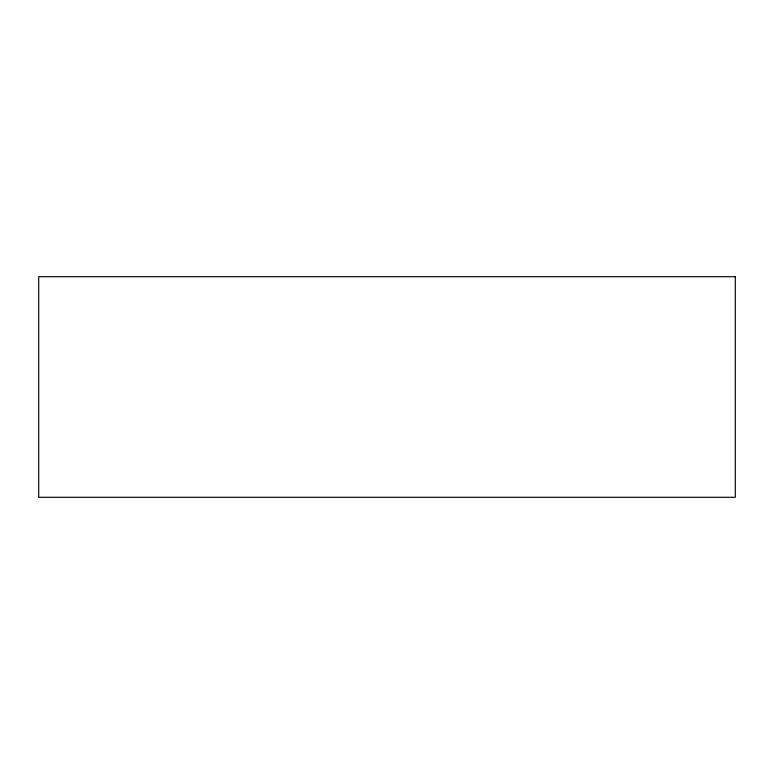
<?xml version="1.0" encoding="UTF-8"?>
<svg xmlns="http://www.w3.org/2000/svg" width="774" height="774" viewBox="0 0 774 774"><rect width="100%" height="100%" fill="white"/><g stroke="black" fill="none" stroke-linecap="round" stroke-linejoin="round"><path stroke-width="1.16" d="M735.3 276.705L38.7 276.705L38.7 497.295L735.3 497.295L735.3 276.705"/></g></svg>
